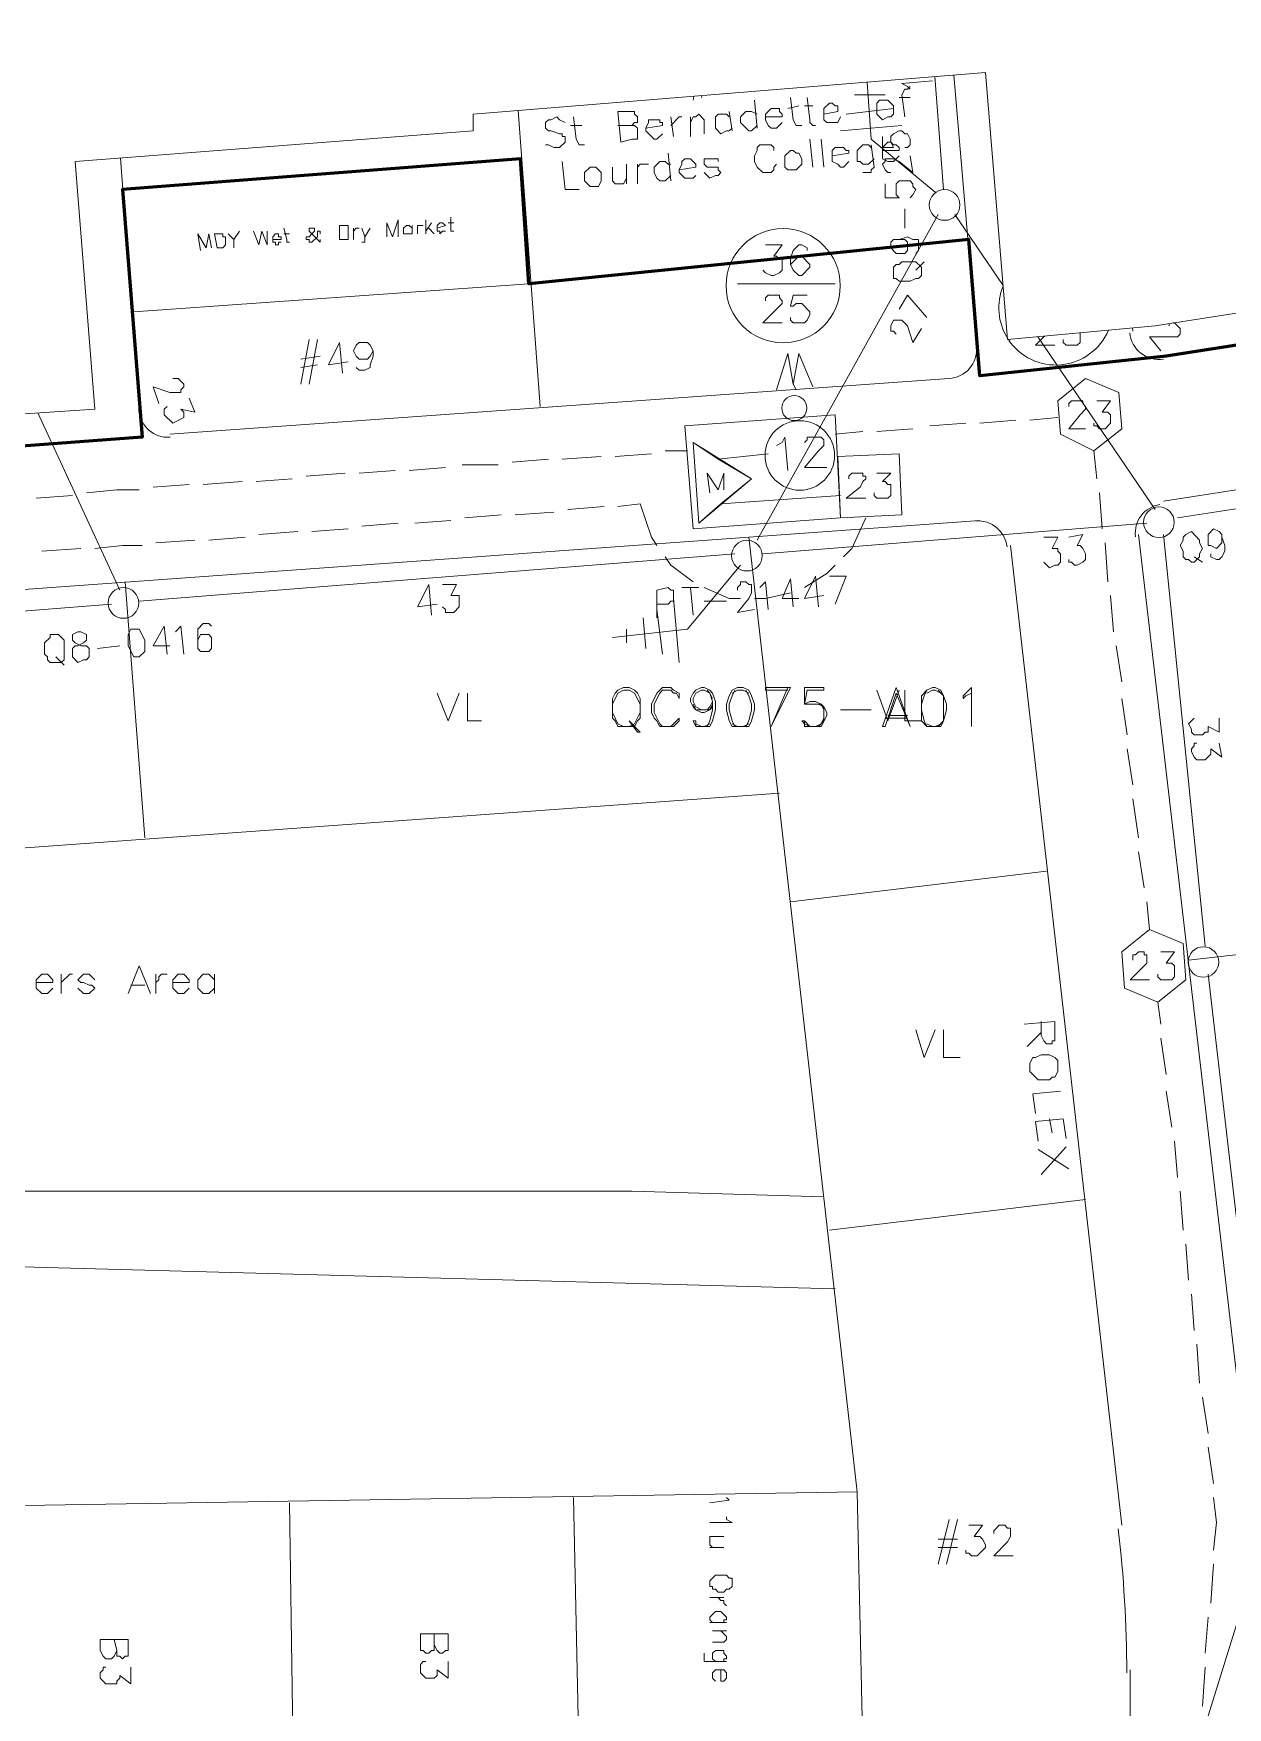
# Model space of a CAD drawing. Header units: millimetres. Extents: x 5.9 to 40.1, y 2 to 30.5.
# Drawn here: x 26.536 to 28.521, y 15.166 to 17.949 of the extents above; entities that cross this region are included whole.
import ezdxf

# ---------------------------------------------------------------- set-up
doc = ezdxf.new("R2010")
doc.units = ezdxf.units.MM
for name, color, linetype in [('PDF_0', 7, 'Continuous'), ('PDF_S31$BOUNDARY-NODE', 3, 'Continuous'), ('PDF_S31$NAME-LANDMARK', 7, 'Continuous'), ('PDF_S31$NAME-ROAD', 7, 'Continuous'), ('PDF_S31$Passives-Highleg', 7, 'Continuous'), ('PDF_S31$Passives-TapOffs', 7, 'Continuous'), ('PDF_S31$POLE', 7, 'Continuous'), ('PDF_S31$STRAND', 7, 'Continuous'), ('PDF_S31$Symbols-Terminator', 7, 'Continuous')]:
    doc.layers.add(name, color=color, linetype=linetype)
for name, color, linetype, true_color in [('PDF_S31$Actives-Amplifier', 92, 'Continuous', 0x00b800), ('PDF_S31$Cable-565', 23, 'Continuous', 0xdd8a6e), ('PDF_S31$LOTS', 254, 'Continuous', 0xdcdcdc), ('PDF_S31$ROAD', 8, 'Continuous', 0x808080), ('PDF_S31$SDU', 157, 'Continuous', 0x396472), ('PDF_S31$STREAM', 132, 'Continuous', 0x00dddd), ('PDF_S31$Symbols-EndOfLine', 15, 'Continuous', 0x954a4a), ('PDF_S31$Symbols-Ground', 12, 'Continuous', 0xb80000)]:
    doc.layers.add(name, color=color, linetype=linetype, true_color=true_color)

msp = doc.modelspace()

# ---------------------------------------------------------------- linework, layer by layer
at = {"layer": 'PDF_0', "lineweight": 9}
msp.add_lwpolyline([(30.3304, 17.7643), (28.4009, 17.4636), (28.1557, 17.4404), (28.1187, 17.8846), (27.2673, 17.8152), (27.2673, 17.7875), (26.6056, 17.7366), (26.638, 17.3248), (26.1475, 17.2924), (26.1152, 17.7181), (25.6478, 17.6857), (25.6154, 17.7088), (25.5275, 17.9078), (25.3147, 18.2594)], dxfattribs=at)
at = {"layer": 'PDF_S31$Actives-Amplifier', "lineweight": 13}
for points in [[(27.6189, 17.297), (27.8688, 17.3155), (27.878, 17.1443), (27.6328, 17.1258)], [(27.6745, 17.2415), (27.7577, 17.2507), (27.6745, 17.2415), (27.73, 17.2091), (27.6791, 17.1675), (27.6421, 17.1351), (27.6328, 17.2693)], [(27.6328, 17.2693), (27.73, 17.2091), (27.6421, 17.1351)], [(27.6791, 17.1675), (27.878, 17.1813)], [(27.5171, 16.8621), (27.5264, 16.8621), (27.5356, 16.8574), (27.5403, 16.8528), (27.5449, 16.8436), (27.5449, 16.8112), (27.5403, 16.8065), (27.5356, 16.7973), (27.5079, 16.7973), (27.5033, 16.8065), (27.4986, 16.8112), (27.4986, 16.8436), (27.5033, 16.8528), (27.5079, 16.8574)], [(27.5171, 16.8574), (27.5264, 16.8574), (27.5356, 16.8528), (27.5449, 16.8343), (27.5449, 16.8204), (27.5356, 16.8019), (27.5264, 16.7973), (27.5171, 16.7973), (27.5079, 16.8019), (27.4986, 16.8204), (27.4986, 16.8343), (27.5079, 16.8528)], [(27.6097, 16.8112), (27.6097, 16.8065), (27.6004, 16.7973), (27.5958, 16.7973), (27.5819, 16.7973), (27.5773, 16.8019), (27.568, 16.8204), (27.568, 16.8343), (27.5773, 16.8528), (27.5819, 16.8574), (27.5958, 16.8574), (27.6004, 16.8528), (27.6051, 16.8528), (27.6097, 16.8436), (27.6097, 16.8528), (27.6004, 16.8574), (27.5958, 16.8621), (27.5819, 16.8621), (27.5727, 16.8528), (27.5634, 16.8343), (27.5634, 16.8204), (27.568, 16.8112), (27.5727, 16.8065), (27.5773, 16.7973), (27.5819, 16.7973), (27.5958, 16.7973)], [(27.7068, 16.8621), (27.7161, 16.8621), (27.7254, 16.8574), (27.73, 16.8482), (27.7346, 16.8343), (27.7346, 16.8251), (27.73, 16.8065), (27.7254, 16.7973), (27.6976, 16.7973), (27.693, 16.8065), (27.6883, 16.8251), (27.6883, 16.8343), (27.693, 16.8482), (27.6976, 16.8574)], [(27.8225, 16.8574), (27.8179, 16.8343), (27.8179, 16.8621), (27.8503, 16.8621), (27.8503, 16.8574)], [(27.9706, 16.8621), (27.9937, 16.7973), (27.9706, 16.8528), (27.9521, 16.7973), (27.9475, 16.7973)], [(28.0307, 16.8621), (28.0354, 16.8621), (28.0446, 16.8574), (28.0492, 16.8482), (28.0539, 16.8343), (28.0539, 16.8251), (28.0492, 16.8065), (28.0446, 16.7973), (28.0215, 16.7973), (28.0122, 16.8065), (28.0122, 16.8482), (28.0215, 16.8574)], [(28.0955, 16.7973), (28.0955, 16.8621), (28.0816, 16.8482), (28.0816, 16.8436), (28.0863, 16.8482), (28.0955, 16.8528)], [(27.9289, 16.8251), (27.878, 16.8251)], [(27.5449, 16.788), (27.5403, 16.788), (27.5264, 16.8065)]]:
    msp.add_lwpolyline(points, close=True, dxfattribs=at)
for points in [[(27.7716, 17.2646), (27.7809, 17.2693), (27.7855, 17.2785), (27.7901, 17.223)], [(27.8549, 17.2276), (27.8179, 17.2276), (27.841, 17.2554), (27.8503, 17.2646), (27.8503, 17.2739), (27.8457, 17.2785), (27.8225, 17.2785), (27.8225, 17.2739), (27.8179, 17.2693)], [(27.6606, 17.186), (27.656, 17.2184), (27.6745, 17.1906), (27.6837, 17.2184), (27.6837, 17.1906)], [(27.6652, 16.8297), (27.6606, 16.8251), (27.6513, 16.8204), (27.6467, 16.8204), (27.6374, 16.8251), (27.6328, 16.8297), (27.6282, 16.8389), (27.6282, 16.8436), (27.6328, 16.8528), (27.6374, 16.8574), (27.6467, 16.8621), (27.6513, 16.8621), (27.6606, 16.8574), (27.6652, 16.8528), (27.6698, 16.8389), (27.6698, 16.8251), (27.6652, 16.8065), (27.6606, 16.7973), (27.6374, 16.7973), (27.6328, 16.8065), (27.6374, 16.8065), (27.6374, 16.7973)], [(27.6467, 16.8251), (27.6374, 16.8297), (27.6328, 16.8389), (27.6328, 16.8436), (27.6374, 16.8528), (27.6467, 16.8574), (27.6513, 16.8574), (27.6606, 16.8528), (27.6652, 16.8436)], [(27.6328, 16.8436), (27.6374, 16.8528), (27.6467, 16.8574)], [(27.656, 16.8574), (27.6606, 16.8528), (27.6652, 16.8389)], [(27.656, 16.7973), (27.6606, 16.8065), (27.6652, 16.8251), (27.6652, 16.8389), (27.6606, 16.8297), (27.656, 16.8251)], [(27.7022, 16.7973), (27.6976, 16.8065), (27.693, 16.8251), (27.693, 16.8343), (27.6976, 16.8482), (27.7022, 16.8574)], [(27.6976, 16.8528), (27.7068, 16.8574), (27.7161, 16.8574), (27.7254, 16.8528)], [(27.7207, 16.8574), (27.7254, 16.8482), (27.73, 16.8343), (27.73, 16.8251), (27.7254, 16.8065), (27.7207, 16.7973)], [(27.7901, 16.8574), (27.7531, 16.8574), (27.7531, 16.8621), (27.7948, 16.8621), (27.7624, 16.7973), (27.7901, 16.8621)], [(27.8503, 16.8251), (27.8457, 16.8343), (27.8179, 16.8343), (27.8271, 16.8389), (27.8364, 16.8389), (27.8457, 16.8343), (27.8503, 16.8297), (27.8549, 16.8204), (27.8549, 16.8158), (27.8457, 16.7973), (27.8179, 16.7973), (27.8179, 16.8019), (27.8133, 16.8065), (27.8179, 16.8065), (27.8179, 16.8019), (27.8271, 16.7973), (27.8364, 16.7973), (27.8457, 16.8019), (27.8503, 16.8112)], [(28.0215, 16.7973), (28.0169, 16.8065), (28.0122, 16.8251), (28.0122, 16.8343), (28.0169, 16.8482), (28.0215, 16.8574)], [(28.0215, 16.8528), (28.0307, 16.8574), (28.0354, 16.8574), (28.0446, 16.8528)], [(28.04, 16.8574), (28.0492, 16.8482), (28.0492, 16.8065), (28.04, 16.7973)], [(27.6652, 16.8343), (27.6606, 16.8251), (27.6374, 16.8251), (27.6328, 16.8343)], [(27.841, 16.8343), (27.8503, 16.8297), (27.8503, 16.8065), (27.841, 16.7973)], [(27.9891, 16.8112), (27.9521, 16.8112)], [(27.9891, 16.8158), (27.9567, 16.8158)], [(27.6606, 16.8019), (27.6513, 16.7973), (27.6467, 16.7973), (27.6374, 16.8019)], [(27.7254, 16.8019), (27.7161, 16.7973), (27.7068, 16.7973), (27.6976, 16.8019)], [(27.8179, 16.8065), (27.8271, 16.7973)], [(28.0446, 16.8019), (28.0354, 16.7973), (28.0307, 16.7973), (28.0215, 16.8019)]]:
    msp.add_lwpolyline(points, dxfattribs=at)
msp.add_circle((27.8102, 17.2479), 0.0578, dxfattribs=at)
at = {"layer": 'PDF_S31$BOUNDARY-NODE', "lineweight": 60}
msp.add_lwpolyline([(28.8636, 17.4821), (28.4194, 17.4127), (28.1094, 17.3803), (28.0909, 17.607), (27.3598, 17.533), (27.3459, 17.7412), (26.6843, 17.6903), (26.7167, 17.2785), (26.1013, 17.2322), (26.0689, 17.6625), (25.6386, 17.6302), (25.5738, 17.6764), (25.4813, 17.8893), (25.273, 18.2317), (24.9214, 18.625), (24.5651, 19.0414)], dxfattribs=at)
at = {"layer": 'PDF_S31$Cable-565', "lineweight": 13}
for points in [[(27.9151, 17.2878), (27.8688, 17.2831)], [(27.9983, 17.2924), (27.9382, 17.2878)], [(28.0863, 17.3016), (28.0261, 17.297)], [(28.1695, 17.3063), (28.1094, 17.3016)], [(28.239, 17.3109), (28.1927, 17.3063)], [(27.3089, 17.2322), (27.2488, 17.2322)], [(27.3922, 17.2415), (27.3321, 17.2369)], [(27.4801, 17.2461), (27.4153, 17.2415)], [(27.5634, 17.2507), (27.5033, 17.2461)], [(27.6236, 17.2554), (27.5865, 17.2554)], [(28.2991, 17.2554), (28.3037, 17.2091)], [(26.8832, 17.2045), (26.8185, 17.1998)], [(26.9665, 17.2091), (26.9064, 17.2045)], [(27.0544, 17.2184), (26.9897, 17.2137)], [(27.1377, 17.223), (27.0776, 17.2184)], [(27.221, 17.2276), (27.1609, 17.223)], [(26.601, 17.1813), (26.5408, 17.1767)], [(26.6241, 17.186), (26.675, 17.1906), (26.712, 17.1906)], [(26.7953, 17.1998), (26.7352, 17.1952)], [(28.3084, 17.186), (28.313, 17.1258)], [(27.3136, 17.1489), (27.2534, 17.1443)], [(27.4015, 17.1536), (27.3367, 17.1489)], [(27.4848, 17.1628), (27.4246, 17.1582)], [(27.5727, 17.0981), (27.5634, 17.1119), (27.5449, 17.1675), (27.5079, 17.1628)], [(27.9197, 17.1443), (27.8966, 17.0934), (27.8827, 17.0795)], [(26.9758, 17.1212), (26.911, 17.1166)], [(27.0591, 17.1258), (26.9989, 17.1212)], [(27.1424, 17.1351), (27.0822, 17.1304)], [(27.2303, 17.1397), (27.1701, 17.1351)], [(26.6149, 17.0934), (26.5501, 17.0888)], [(26.7167, 17.0981), (26.6843, 17.0981), (26.638, 17.0934)], [(26.8046, 17.1073), (26.7398, 17.1027)], [(26.8879, 17.1119), (26.8277, 17.1073)], [(28.3176, 17.1027), (28.3222, 17.0379)], [(27.6328, 17.0379), (27.5958, 17.0657), (27.5865, 17.0795)], [(27.8688, 17.0657), (27.8549, 17.0518), (27.8179, 17.0286)], [(27.7115, 17.0101), (27.693, 17.0101), (27.6513, 17.0286)], [(27.7948, 17.0194), (27.7531, 17.0101), (27.7346, 17.0101)], [(28.3269, 17.0148), (28.3315, 16.9546)], [(28.3361, 16.9315), (28.3454, 16.8713)], [(28.3454, 16.8436), (28.3546, 16.7834)], [(28.3546, 16.7603), (28.3639, 16.7001)], [(28.3639, 16.677), (28.3731, 16.6122)], [(28.3731, 16.5891), (28.3824, 16.5289)], [(28.387, 16.5058), (28.3916, 16.4595)], [(28.4055, 16.3392), (28.4102, 16.3022)], [(28.4102, 16.2791), (28.4194, 16.2189)], [(28.4194, 16.1912), (28.4287, 16.131)], [(28.4333, 16.1079), (28.4379, 16.0477)], [(28.4425, 16.0246), (28.4472, 15.9598)], [(28.4518, 15.9367), (28.4564, 15.8765)], [(28.4611, 15.8534), (28.4657, 15.7932)], [(28.4703, 15.7701), (28.4749, 15.7053)], [(28.4796, 15.6822), (28.4888, 15.622)], [(28.4888, 15.5989), (28.4981, 15.5387)], [(28.4981, 15.5156), (28.5027, 15.474), (28.4981, 15.4277)], [(28.4981, 15.4046), (28.4934, 15.3398)], [(28.4888, 15.3167), (28.4842, 15.2565)], [(28.4842, 15.2334), (28.4796, 15.1686)]]:
    msp.add_lwpolyline(points, dxfattribs=at)
at = {"layer": 'PDF_S31$LOTS', "lineweight": 0}
for points in [[(27.3783, 17.3294), (27.3417, 17.8213)], [(26.6843, 17.6903), (27.3459, 17.7412)], [(26.7028, 17.4867), (27.3598, 17.533)], [(29.6687, 17.3664), (29.7983, 16.5613), (28.4564, 16.4086)], [(25.6756, 16.9639), (25.6432, 15.4879), (27.9058, 15.5249), (27.7254, 17.1119)], [(26.6889, 17.0379), (26.7213, 16.6122)], [(27.7763, 16.6862), (25.6663, 16.5336)], [(28.2204, 16.5567), (27.7948, 16.5058)], [(28.2852, 16.0107), (27.8595, 15.9598)], [(26.9712, 14.854), (26.9619, 15.5064)], [(27.4477, 14.8632), (27.4339, 15.5156)], [(27.9197, 14.8725), (27.9058, 15.5249)]]:
    msp.add_lwpolyline(points, dxfattribs=at)
at = {"layer": 'PDF_S31$NAME-LANDMARK', "lineweight": 0}
for points in [[(27.8133, 17.7967), (27.804, 17.7967), (27.7994, 17.806), (27.7948, 17.843)], [(27.8364, 17.7967), (27.8318, 17.7967), (27.8271, 17.8014), (27.8271, 17.806), (27.8225, 17.843)], [(27.9937, 17.843), (27.9752, 17.843)], [(27.9845, 17.8106), (27.9798, 17.8476), (27.9845, 17.8569), (27.9891, 17.8569), (27.9937, 17.8615)], [(27.531, 17.7967), (27.5356, 17.7967), (27.5403, 17.7921), (27.5403, 17.7736), (27.531, 17.7736), (27.5125, 17.769), (27.5079, 17.8199), (27.5356, 17.8199), (27.5356, 17.8152), (27.5403, 17.8106), (27.5403, 17.8014), (27.5356, 17.8014), (27.531, 17.7967), (27.5079, 17.7967)], [(27.6282, 17.8014), (27.6328, 17.8106), (27.6374, 17.8106), (27.6421, 17.8152), (27.6513, 17.806), (27.6513, 17.7828)], [(27.6976, 17.7921), (27.693, 17.7875), (27.6883, 17.7875), (27.6791, 17.7828), (27.6698, 17.7921), (27.6698, 17.8106), (27.6745, 17.8152), (27.6883, 17.8152), (27.693, 17.8106)], [(27.6976, 17.7875), (27.693, 17.8199)], [(27.7392, 17.7967), (27.73, 17.7875), (27.7254, 17.7875), (27.7115, 17.8014), (27.7115, 17.8106), (27.7207, 17.8199), (27.73, 17.8199), (27.7392, 17.8152)], [(27.7392, 17.7921), (27.7346, 17.8384)], [(27.7809, 17.8014), (27.7716, 17.7921), (27.7624, 17.7921), (27.7577, 17.7967), (27.7531, 17.806), (27.7531, 17.8106), (27.7531, 17.8152), (27.7624, 17.8245), (27.7763, 17.8245), (27.7763, 17.8199), (27.7809, 17.8152), (27.7809, 17.8106), (27.7531, 17.8106)], [(27.8086, 17.8291), (27.7901, 17.8245)], [(27.8318, 17.8291), (27.8179, 17.8291)], [(27.878, 17.8106), (27.8734, 17.8014), (27.8549, 17.8014), (27.8503, 17.806), (27.8503, 17.8152), (27.8503, 17.8245), (27.8595, 17.8337), (27.8642, 17.8337), (27.8688, 17.8291), (27.8734, 17.8291), (27.8734, 17.8199), (27.8503, 17.8152)], [(27.42, 17.8014), (27.4107, 17.806), (27.4061, 17.8106), (27.3968, 17.806), (27.3922, 17.806), (27.3876, 17.8014), (27.3876, 17.7921), (27.3922, 17.7875), (27.3968, 17.7875), (27.4107, 17.7828), (27.4153, 17.7828), (27.4153, 17.7782), (27.42, 17.7782), (27.42, 17.769), (27.4107, 17.7597), (27.4015, 17.7597), (27.3922, 17.7643), (27.3876, 17.7643)], [(27.4477, 17.7967), (27.4292, 17.7967)], [(27.4524, 17.7643), (27.4431, 17.7643), (27.4385, 17.7736), (27.4339, 17.8106)], [(27.5819, 17.7828), (27.5727, 17.7736), (27.568, 17.7736), (27.5542, 17.7875), (27.5542, 17.7921), (27.5588, 17.8014), (27.5588, 17.806), (27.5773, 17.806), (27.5773, 17.8014), (27.5819, 17.8014), (27.5819, 17.7967), (27.5542, 17.7921)], [(27.6004, 17.7782), (27.5958, 17.8106)], [(27.5958, 17.7967), (27.6097, 17.8106), (27.6143, 17.8106)], [(27.6282, 17.7782), (27.6282, 17.8106)], [(27.7716, 17.732), (27.767, 17.7273), (27.767, 17.7227), (27.7624, 17.7181), (27.7485, 17.7181), (27.7392, 17.7273), (27.7346, 17.7366), (27.7346, 17.7458), (27.7392, 17.7551), (27.7392, 17.7597), (27.7439, 17.7643), (27.7624, 17.7643), (27.767, 17.7597), (27.767, 17.7551)], [(27.8318, 17.7273), (27.8271, 17.7736)], [(27.8503, 17.7273), (27.8457, 17.7736)], [(27.8919, 17.7366), (27.8827, 17.7273), (27.878, 17.7273), (27.8734, 17.732), (27.8642, 17.7366), (27.8642, 17.7458), (27.8642, 17.7551), (27.8688, 17.7597), (27.8827, 17.7597), (27.8873, 17.7551), (27.8919, 17.7551), (27.8919, 17.7505), (27.8642, 17.7458)], [(27.9336, 17.7412), (27.9243, 17.732), (27.9151, 17.732), (27.9104, 17.7366), (27.9058, 17.7366), (27.9058, 17.7551), (27.9151, 17.7643), (27.9243, 17.7643), (27.9289, 17.7597)], [(27.9289, 17.7643), (27.9336, 17.7273), (27.9289, 17.7227), (27.9289, 17.7181), (27.9151, 17.7181)], [(27.9752, 17.7458), (27.966, 17.7366), (27.9567, 17.7366), (27.9475, 17.7412), (27.9475, 17.7551), (27.9475, 17.7597), (27.9567, 17.769), (27.9613, 17.769), (27.966, 17.7643), (27.9706, 17.7643), (27.9752, 17.7597), (27.9752, 17.7551), (27.9475, 17.7551)], [(27.4431, 17.6903), (27.42, 17.6903), (27.4153, 17.7366)], [(27.5218, 17.6996), (27.5218, 17.732)], [(27.5403, 17.6996), (27.5403, 17.732)], [(27.5403, 17.7181), (27.5403, 17.7273), (27.5449, 17.732), (27.5588, 17.732)], [(27.5958, 17.7134), (27.5865, 17.7042), (27.5773, 17.7042), (27.5727, 17.7088), (27.568, 17.7181), (27.568, 17.7273), (27.5773, 17.7366), (27.5865, 17.7366), (27.5912, 17.732), (27.5958, 17.732)], [(27.5958, 17.7042), (27.5912, 17.7505)], [(27.6374, 17.7134), (27.6328, 17.7088), (27.6189, 17.7088), (27.6097, 17.7181), (27.6097, 17.7227), (27.6143, 17.732), (27.6143, 17.7366), (27.6189, 17.7412), (27.6282, 17.7412), (27.6374, 17.732), (27.6374, 17.7273), (27.6097, 17.7227)], [(27.6513, 17.7181), (27.6606, 17.7088), (27.6698, 17.7134), (27.6745, 17.7134), (27.6791, 17.7181), (27.6745, 17.7227), (27.6745, 17.7273), (27.656, 17.7273), (27.6513, 17.732), (27.6513, 17.7412), (27.6745, 17.7412), (27.6745, 17.7366)], [(27.5218, 17.7088), (27.5171, 17.6996), (27.5033, 17.6996), (27.4986, 17.7042), (27.4986, 17.7273)], [(26.6935, 16.3531), (26.712, 16.3994), (26.7305, 16.3531)], [(26.5686, 16.3624), (26.5593, 16.3531), (26.5501, 16.3531), (26.5408, 16.3624), (26.5408, 16.3716), (26.5408, 16.3762), (26.5501, 16.3855), (26.5593, 16.3855), (26.5686, 16.3762), (26.5686, 16.3716), (26.5408, 16.3716)], [(26.5825, 16.3531), (26.5825, 16.3855)], [(26.5825, 16.3716), (26.5964, 16.3855), (26.601, 16.3855)], [(26.6102, 16.3624), (26.6195, 16.3531), (26.6288, 16.3531), (26.638, 16.3624), (26.6334, 16.367), (26.6288, 16.367), (26.6195, 16.3716), (26.6149, 16.3716), (26.6102, 16.3762), (26.6195, 16.3855), (26.6288, 16.3855), (26.638, 16.3762)], [(26.7213, 16.367), (26.6982, 16.367)], [(26.7398, 16.3531), (26.7398, 16.3855)], [(26.7398, 16.3716), (26.7444, 16.3762), (26.7444, 16.3809), (26.7491, 16.3855), (26.7583, 16.3855)], [(26.7953, 16.3624), (26.7861, 16.3531), (26.7768, 16.3531), (26.7676, 16.3624), (26.7676, 16.3716), (26.7676, 16.3762), (26.7768, 16.3855), (26.7861, 16.3855), (26.7953, 16.3762), (26.7953, 16.3716), (26.7676, 16.3716)], [(26.837, 16.3624), (26.8277, 16.3531), (26.8185, 16.3531), (26.8092, 16.3624), (26.8092, 16.3762), (26.8185, 16.3855), (26.8277, 16.3855), (26.837, 16.3762)], [(26.837, 16.3531), (26.837, 16.3855)]]:
    msp.add_lwpolyline(points, dxfattribs=at)
for points in [[(27.9428, 17.8384), (27.9567, 17.8384), (27.966, 17.8291), (27.966, 17.8152), (27.9613, 17.8106), (27.9567, 17.8106), (27.9475, 17.806), (27.9382, 17.8152), (27.9382, 17.8337)], [(27.7948, 17.7551), (27.7994, 17.7551), (27.804, 17.7505), (27.8086, 17.7505), (27.8133, 17.7412), (27.8133, 17.732), (27.804, 17.7227), (27.7901, 17.7227), (27.7855, 17.7273), (27.7855, 17.7458)], [(27.4616, 17.7273), (27.4709, 17.7273), (27.4801, 17.7181), (27.4801, 17.7042), (27.4755, 17.6949), (27.4616, 17.6949), (27.4524, 17.7042), (27.4524, 17.7181)]]:
    msp.add_lwpolyline(points, close=True, dxfattribs=at)
at = {"layer": 'PDF_S31$NAME-ROAD', "lineweight": 9}
for points in [[(28.1834, 16.3022), (28.2343, 16.3068), (28.2343, 16.2744), (28.2297, 16.2744), (28.2297, 16.2698), (28.2204, 16.2698), (28.2158, 16.2744), (28.2112, 16.2837), (28.2112, 16.3068)], [(28.1881, 16.2652), (28.2112, 16.2883)], [(28.2019, 16.1541), (28.1973, 16.1865), (28.2436, 16.1912)], [(28.2066, 16.1079), (28.2019, 16.1403), (28.2482, 16.1449), (28.2528, 16.1125)], [(28.2297, 16.1218), (28.2251, 16.1449)], [(28.2066, 16.094), (28.2575, 16.0616)], [(28.2112, 16.0523), (28.2528, 16.0986)]]:
    msp.add_lwpolyline(points, dxfattribs=at)
msp.add_lwpolyline([(28.239, 16.2421), (28.239, 16.2235), (28.2343, 16.2143), (28.2297, 16.2143), (28.2251, 16.2097), (28.2066, 16.2097), (28.1927, 16.2235), (28.1927, 16.2374), (28.1973, 16.2467), (28.2019, 16.2467), (28.2112, 16.2513), (28.2251, 16.2513), (28.2343, 16.2467)], close=True, dxfattribs=at)
at = {"layer": 'PDF_S31$Passives-Highleg', "lineweight": 9}
msp.add_circle((27.801, 17.3266), 0.0208, dxfattribs=at)
at = {"layer": 'PDF_S31$Passives-TapOffs', "lineweight": 9}
for points in [[(28.239, 17.3387), (28.2852, 17.3757), (28.3407, 17.3525), (28.3454, 17.2924), (28.2991, 17.2554), (28.2436, 17.2831)], [(27.8734, 17.2461), (27.9752, 17.2507), (27.9798, 17.1489), (27.878, 17.1443)], [(28.3454, 16.4225), (28.3916, 16.4595), (28.4472, 16.4364), (28.4518, 16.3762), (28.4055, 16.3392), (28.35, 16.3624)]]:
    msp.add_lwpolyline(points, close=True, dxfattribs=at)
for points in [[(28.2575, 17.3294), (28.2575, 17.334), (28.2621, 17.3387), (28.2806, 17.3387), (28.2806, 17.334), (28.2852, 17.3294), (28.2852, 17.3248), (28.276, 17.3155), (28.2575, 17.2924), (28.2852, 17.2924)], [(28.3037, 17.3387), (28.3269, 17.3387), (28.313, 17.3201), (28.3222, 17.3201), (28.3269, 17.3155), (28.3269, 17.3016), (28.3176, 17.2924), (28.3084, 17.2924), (28.3037, 17.297), (28.2991, 17.297), (28.2991, 17.3016)], [(27.8919, 17.2091), (27.8919, 17.2137), (27.8966, 17.2184), (27.9151, 17.2184), (27.9151, 17.2137), (27.9197, 17.2137), (27.9197, 17.2091), (27.9151, 17.2045), (27.9104, 17.1952), (27.8873, 17.1767), (27.9197, 17.1767)], [(27.9382, 17.2184), (27.9613, 17.2184), (27.9475, 17.2045), (27.9521, 17.2045), (27.9567, 17.1998), (27.9613, 17.1998), (27.9613, 17.1813), (27.9567, 17.1767), (27.9382, 17.1767), (27.9336, 17.1813), (27.9336, 17.186)], [(28.3639, 16.4086), (28.3639, 16.4179), (28.3685, 16.4179), (28.3731, 16.4225), (28.3824, 16.4225), (28.3824, 16.4179), (28.387, 16.4179), (28.387, 16.404), (28.3593, 16.3762), (28.3916, 16.3762)], [(28.4102, 16.4225), (28.4333, 16.4225), (28.4194, 16.404), (28.4287, 16.404), (28.4333, 16.3994), (28.4333, 16.3809), (28.4287, 16.3762), (28.4102, 16.3762), (28.4055, 16.3809), (28.4055, 16.3855)]]:
    msp.add_lwpolyline(points, dxfattribs=at)
at = {"layer": 'PDF_S31$POLE', "lineweight": 0}
for points in [[(27.9845, 17.7597), (27.9891, 17.7597), (27.9937, 17.7643), (27.9937, 17.7736), (27.9891, 17.7828), (27.9845, 17.7828), (27.9798, 17.7875), (27.9752, 17.7875), (27.966, 17.7828), (27.9613, 17.7782), (27.9613, 17.769), (27.966, 17.7597), (27.9475, 17.7597), (27.9475, 17.7782)], [(27.9613, 17.7181), (27.9567, 17.7181), (27.9521, 17.7227), (27.9475, 17.732), (27.9521, 17.7366), (27.9521, 17.7412), (27.966, 17.7412), (27.9752, 17.7366), (27.9983, 17.7181), (27.9937, 17.7458)], [(27.9937, 17.6764), (27.9983, 17.6811), (28.003, 17.6903), (27.9983, 17.6949), (27.9983, 17.6996), (27.9937, 17.7042), (27.9752, 17.7042), (27.9706, 17.6996), (27.9706, 17.6811), (27.9752, 17.6764), (27.9521, 17.6764), (27.9521, 17.6996)], [(27.9845, 17.6579), (27.9845, 17.6255)], [(27.9752, 17.607), (27.9845, 17.607), (27.9891, 17.6024), (27.9891, 17.5885), (27.9845, 17.5839), (27.9706, 17.5839), (27.9613, 17.5931), (27.9613, 17.6024), (27.966, 17.607), (27.9752, 17.607), (27.9891, 17.6116), (27.9983, 17.607), (28.0076, 17.607), (28.0076, 17.5885), (28.003, 17.5839)], [(28.0169, 17.57), (28.003, 17.5561)], [(27.7068, 17.024), (27.7068, 17.0286), (27.7115, 17.0333), (27.7115, 17.0379), (27.7207, 17.0379), (27.7254, 17.0333), (27.73, 17.0333), (27.73, 17.0194), (27.7254, 17.0101), (27.7068, 16.987), (27.7346, 16.9916)], [(27.7439, 17.0286), (27.7531, 17.0379), (27.7577, 16.9916)], [(27.8086, 17.0101), (27.7809, 17.0101), (27.7948, 17.0425), (27.7994, 16.9963)], [(27.8503, 17.0148), (27.8179, 17.0101), (27.8364, 17.0472), (27.841, 16.9963)], [(27.8595, 17.0472), (27.8873, 17.0472), (27.8688, 17.0009)], [(27.5727, 16.9777), (27.5727, 17.024), (27.5912, 17.0286), (27.5958, 17.024), (27.6004, 17.024), (27.6004, 17.0055), (27.5958, 17.0055), (27.5912, 17.0009), (27.5727, 17.0009)], [(27.6421, 17.0286), (27.6143, 17.0286)], [(27.6328, 16.9824), (27.6282, 17.0286)], [(27.6883, 17.0055), (27.6513, 17.0055)], [(26.7629, 16.9315), (26.7352, 16.9315), (26.7537, 16.9639), (26.7583, 16.9176)], [(26.7722, 16.9546), (26.7814, 16.9639), (26.7861, 16.9176)], [(26.8092, 16.9407), (26.8092, 16.9269), (26.8138, 16.9222), (26.8277, 16.9222), (26.8323, 16.9269), (26.8323, 16.9454), (26.8277, 16.95), (26.8138, 16.95), (26.8092, 16.9407), (26.8092, 16.9592), (26.8185, 16.9685), (26.8277, 16.9685), (26.8323, 16.9639)], [(26.6797, 16.9315), (26.6426, 16.9269)], [(26.5871, 16.8991), (26.5732, 16.913)]]:
    msp.add_lwpolyline(points, dxfattribs=at)
for points in [[(27.966, 17.5422), (27.966, 17.5608), (27.9706, 17.5654), (27.9752, 17.5654), (27.9798, 17.57), (28.003, 17.57), (28.0122, 17.5608), (28.0122, 17.5469), (28.0076, 17.5422), (28.003, 17.5422), (27.9937, 17.5376), (27.9752, 17.5376), (27.9706, 17.5422)], [(26.564, 16.95), (26.5779, 16.95), (26.5871, 16.9407), (26.5871, 16.9083), (26.5825, 16.9037), (26.564, 16.9037), (26.5593, 16.9083), (26.5593, 16.913), (26.5547, 16.9176), (26.5547, 16.9361), (26.564, 16.9454)], [(26.6102, 16.9546), (26.6149, 16.9546), (26.6241, 16.95), (26.6241, 16.9407), (26.6195, 16.9361), (26.6102, 16.9315), (26.6056, 16.9315), (26.601, 16.9269), (26.601, 16.913), (26.6102, 16.9037), (26.6195, 16.9083), (26.6241, 16.9083), (26.6288, 16.913), (26.6288, 16.9269), (26.6241, 16.9315), (26.6149, 16.9315), (26.6056, 16.9361), (26.601, 16.9407), (26.601, 16.95)], [(26.6982, 16.9592), (26.712, 16.9592), (26.7213, 16.9407), (26.7213, 16.9222), (26.712, 16.913), (26.7028, 16.913), (26.6935, 16.9315), (26.6935, 16.95)]]:
    msp.add_lwpolyline(points, close=True, dxfattribs=at)
for centre, radius in [((28.0509, 17.6643), 0.0255), ((27.7223, 17.0813), 0.0255), ((26.6858, 17.0026), 0.0255), ((28.4812, 16.4057), 0.0254)]:
    msp.add_circle(centre, radius, dxfattribs=at)
at = {"layer": 'PDF_S31$ROAD', "lineweight": 0}
for points in [[(28.066, 17.8803), (28.1048, 17.4266)], [(26.712, 17.3248), (26.6807, 17.7424)], [(29.8121, 17.6302), (28.4194, 17.4127)], [(30.7931, 17.5422), (28.4148, 17.1721)], [(28.3634, 17.46), (28.3639, 17.4543)], [(28.1094, 17.1397), (25.2915, 16.9361)], [(28.3731, 17.1166), (28.5628, 15.4925)], [(28.1603, 17.0981), (28.3454, 15.4693)], [(28.3593, 14.9234), (28.3593, 15.2287)]]:
    msp.add_lwpolyline(points, dxfattribs=at)
msp.add_lwpolyline([(28.1039, 17.4279, -0.417953), (28.0585, 17.3757), (26.7629, 17.2831)], format="xyb", dxfattribs=at)
for centre, radius, start, end in [((28.4072, 17.4561), 0.0486, 184.8944, 278.8604), ((26.7599, 17.3266), 0.0486, 184.2956, 274.1638), ((28.4164, 17.1183), 0.0486, 98.8605, 186.5698), ((28.1064, 17.0906), 0.0486, 6.5699, 94.1638), ((26.1953, 15.2165), 2.1585, 0.2033, 6.5698)]:
    msp.add_arc(centre, radius, start, end, dxfattribs=at)
at = {"layer": 'PDF_S31$SDU', "lineweight": 0}
for points in [[(27.6328, 17.8384), (27.6341, 17.8451)], [(27.6467, 17.843), (27.6473, 17.8462)], [(26.8694, 17.607), (26.8786, 17.6209)], [(26.9249, 17.6209), (26.9249, 17.5978), (26.9156, 17.6209), (26.911, 17.5978), (26.9017, 17.6209)], [(26.9619, 17.6024), (26.9573, 17.6024), (26.9573, 17.607), (26.9526, 17.6255)], [(27.0128, 17.607), (27.0128, 17.6024), (26.9989, 17.6163), (26.9943, 17.6209), (26.9943, 17.6255), (27.0035, 17.6255), (27.0035, 17.6209), (26.9989, 17.6163), (26.9943, 17.6116), (26.9897, 17.6116), (26.9897, 17.607), (26.9943, 17.607), (26.9943, 17.6024), (26.9989, 17.6024), (27.0082, 17.6116), (27.0082, 17.6209), (27.0128, 17.6209), (27.0128, 17.6163)], [(27.0683, 17.607), (27.0683, 17.6255)], [(27.0683, 17.6163), (27.0683, 17.6209), (27.0729, 17.6255), (27.0776, 17.6255)], [(27.0961, 17.6255), (27.0868, 17.6116), (27.0822, 17.6255)], [(27.1238, 17.6116), (27.1238, 17.6348), (27.1331, 17.6116), (27.1424, 17.6394), (27.1424, 17.6116)], [(27.1655, 17.6255), (27.1609, 17.6302), (27.1562, 17.6302), (27.1516, 17.6255), (27.1516, 17.6163), (27.1655, 17.6163), (27.1655, 17.6302)], [(27.1747, 17.6255), (27.1747, 17.6302), (27.1747, 17.6163)], [(27.184, 17.6302), (27.1747, 17.6302)], [(27.1886, 17.6163), (27.1886, 17.6394)], [(27.1886, 17.6209), (27.1979, 17.6348)], [(27.2025, 17.6163), (27.1932, 17.6255)], [(27.221, 17.6209), (27.2164, 17.6209), (27.2118, 17.6163), (27.2118, 17.6209), (27.2071, 17.6209), (27.2071, 17.6255), (27.2071, 17.6302), (27.2118, 17.6348), (27.2164, 17.6348), (27.221, 17.6302), (27.2071, 17.6255)], [(27.2349, 17.6348), (27.2256, 17.6348)], [(27.2349, 17.6209), (27.2303, 17.6209), (27.2303, 17.644)], [(26.8138, 17.5885), (26.8092, 17.6163), (26.8231, 17.5931), (26.8277, 17.6163), (26.8323, 17.5931)], [(26.8601, 17.6163), (26.8694, 17.607), (26.8694, 17.5931)], [(26.948, 17.6024), (26.9434, 17.6024), (26.9434, 17.5978), (26.9388, 17.5978), (26.9388, 17.6024), (26.9341, 17.6024), (26.9341, 17.607), (26.9341, 17.6116), (26.9388, 17.6163), (26.9434, 17.6163), (26.9434, 17.6116), (26.948, 17.6116), (26.948, 17.607), (26.9341, 17.607)], [(26.9619, 17.6163), (26.9526, 17.6163)], [(27.0868, 17.6116), (27.0868, 17.6024), (27.0822, 17.6024)], [(26.9804, 17.3664), (26.9943, 17.4404)], [(26.9943, 17.3664), (27.0082, 17.4404)], [(27.0591, 17.4034), (27.0267, 17.3988), (27.0452, 17.4358), (27.0498, 17.3849)], [(27.0128, 17.4127), (26.9804, 17.4081)], [(27.0082, 17.3988), (26.9804, 17.3942)], [(27.1007, 17.4219), (27.1007, 17.4127), (27.0961, 17.3988), (27.0961, 17.3942), (27.0868, 17.3896), (27.0776, 17.3896), (27.0729, 17.3942)], [(27.2441, 16.8528), (27.2256, 16.8065), (27.2071, 16.8528)], [(27.2812, 16.8065), (27.258, 16.8065), (27.258, 16.8528)], [(27.9752, 16.8574), (27.9567, 16.8065), (27.9382, 16.8574)], [(28.0122, 16.8065), (27.9845, 16.8065), (27.9845, 16.8574)], [(28.0354, 16.293), (28.0169, 16.2467), (28.003, 16.293)], [(28.077, 16.2467), (28.0492, 16.2467), (28.0492, 16.293)], [(27.6883, 15.5156), (27.693, 15.511), (27.6606, 15.5064)], [(27.6883, 15.4832), (27.6883, 15.4786), (27.6976, 15.474), (27.6606, 15.474)], [(28.04, 15.4046), (28.0585, 15.4786)], [(28.0539, 15.4046), (28.0724, 15.4786)], [(27.6652, 15.4323), (27.6606, 15.437), (27.6606, 15.4508), (27.6837, 15.4508)], [(28.0909, 15.4693), (28.114, 15.4693), (28.1001, 15.4508), (28.1094, 15.4508), (28.114, 15.4462), (28.1187, 15.437), (28.1187, 15.4323), (28.1048, 15.4184), (28.0955, 15.4184), (28.0909, 15.4231), (28.0863, 15.4231), (28.0863, 15.4277)], [(28.1325, 15.4555), (28.1325, 15.4601), (28.1418, 15.4693), (28.151, 15.4693), (28.1557, 15.4647), (28.1603, 15.4647), (28.1603, 15.4508), (28.1557, 15.4416), (28.1325, 15.4184), (28.1649, 15.4184)], [(27.6606, 15.4323), (27.6837, 15.4323)], [(28.0724, 15.4462), (28.04, 15.4462)], [(28.0724, 15.4323), (28.04, 15.4323)], [(27.6606, 15.349), (27.6837, 15.349)], [(27.6883, 15.3352), (27.6837, 15.3398), (27.6837, 15.3444), (27.6791, 15.3444), (27.6745, 15.349)], [(27.6698, 15.3074), (27.6652, 15.3074), (27.6606, 15.312), (27.6606, 15.3167), (27.6698, 15.3259), (27.6791, 15.3259), (27.6883, 15.3167), (27.6883, 15.312), (27.6837, 15.312), (27.6837, 15.3074)], [(27.6606, 15.3074), (27.6883, 15.3074)], [(26.675, 15.2611), (26.6704, 15.2519), (26.6658, 15.2472), (26.6565, 15.2472), (26.6519, 15.2519), (26.6473, 15.2611), (26.6473, 15.2796), (26.6935, 15.2796), (26.6935, 15.2519), (26.6889, 15.2519), (26.6843, 15.2472), (26.6797, 15.2519), (26.675, 15.2519), (26.675, 15.2611), (26.6704, 15.2796)], [(27.2025, 15.2704), (27.2025, 15.2611), (27.1979, 15.2611), (27.1932, 15.2565), (27.1886, 15.2565), (27.184, 15.2611), (27.1794, 15.2611), (27.1794, 15.2889), (27.2256, 15.2889), (27.2256, 15.2611), (27.221, 15.2611), (27.2164, 15.2565), (27.2118, 15.2565), (27.2071, 15.2611), (27.2025, 15.2704), (27.2025, 15.2889)], [(27.6652, 15.2935), (27.6883, 15.2935)], [(27.6791, 15.2935), (27.6883, 15.2843), (27.6883, 15.2796), (27.6837, 15.275), (27.6652, 15.275)], [(27.6883, 15.2426), (27.6513, 15.2426), (27.6513, 15.2565)], [(27.6698, 15.2426), (27.6652, 15.2472), (27.6652, 15.2565), (27.6698, 15.2611), (27.6837, 15.2611), (27.6837, 15.2565), (27.6883, 15.2519), (27.6883, 15.2472), (27.6837, 15.2472), (27.6837, 15.2426)], [(26.6982, 15.2334), (26.6982, 15.2056), (26.6797, 15.2195), (26.6797, 15.2149), (26.675, 15.2102), (26.675, 15.2056), (26.6565, 15.2056), (26.6473, 15.2149), (26.6473, 15.2241), (26.6519, 15.2287), (26.6519, 15.2334), (26.6565, 15.2334)], [(27.2256, 15.2426), (27.2256, 15.2149), (27.2071, 15.2287), (27.2071, 15.2195), (27.2025, 15.2149), (27.1886, 15.2149), (27.1794, 15.2241), (27.1794, 15.238), (27.184, 15.2426), (27.1886, 15.2426)], [(27.6698, 15.2102), (27.6652, 15.2149), (27.6652, 15.2241), (27.6698, 15.2287), (27.6791, 15.2287), (27.6837, 15.2287), (27.6883, 15.2241), (27.6883, 15.2149), (27.6837, 15.2102), (27.6791, 15.2102), (27.6791, 15.2287)]]:
    msp.add_lwpolyline(points, dxfattribs=at)
for points in [[(27.0452, 17.6302), (27.0591, 17.6302), (27.0591, 17.607), (27.0452, 17.607)], [(26.837, 17.6163), (26.8509, 17.6163), (26.8509, 17.6116), (26.8555, 17.6116), (26.8555, 17.5978), (26.8509, 17.5931), (26.8416, 17.5931)], [(27.0961, 17.4127), (27.0915, 17.4081), (27.0776, 17.4081), (27.0729, 17.4127), (27.0683, 17.4219), (27.0729, 17.4312), (27.0776, 17.4358), (27.0915, 17.4358), (27.0961, 17.4312), (27.1007, 17.4219)], [(27.6976, 15.3814), (27.6976, 15.3675), (27.693, 15.3629), (27.6883, 15.3629), (27.6837, 15.3583), (27.6745, 15.3583), (27.6698, 15.3629), (27.6652, 15.3629), (27.6652, 15.3675), (27.6606, 15.3675), (27.6606, 15.3768), (27.6698, 15.3861), (27.6883, 15.3861), (27.693, 15.3814)]]:
    msp.add_lwpolyline(points, close=True, dxfattribs=at)
at = {"layer": 'PDF_S31$STRAND', "lineweight": 0}
for points in [[(27.9937, 17.8569), (27.9891, 17.8615), (27.9798, 17.8661), (28.0307, 17.8708)], [(27.9752, 17.4913), (27.9891, 17.5145), (28.0215, 17.4775)], [(28.0122, 17.459), (27.9983, 17.4358), (27.9891, 17.4636), (27.9798, 17.4728), (27.966, 17.4728), (27.9613, 17.4636), (27.9613, 17.4543), (27.966, 17.4543), (27.9706, 17.4497)], [(28.4306, 17.4682), (28.4333, 17.4682), (28.4425, 17.459), (28.4425, 17.4497), (28.4379, 17.4451), (28.3916, 17.4451), (28.4102, 17.4219)], [(28.424, 17.4636), (28.424, 17.4672)], [(26.7676, 17.3757), (26.7768, 17.3757), (26.7861, 17.3664), (26.7861, 17.3618), (26.7814, 17.3572), (26.7814, 17.3525), (26.7629, 17.3525), (26.7352, 17.3618), (26.7444, 17.334)], [(26.7953, 17.3433), (26.8046, 17.3201), (26.7814, 17.3248), (26.7861, 17.3201), (26.7861, 17.3109), (26.7676, 17.3016), (26.7537, 17.3155), (26.7537, 17.3248), (26.7583, 17.3294)], [(28.2575, 17.1119), (28.2806, 17.1166), (28.2713, 17.0981), (28.276, 17.0981), (28.2806, 17.0934), (28.2852, 17.0842), (28.2852, 17.0749), (28.2806, 17.0703), (28.2713, 17.0657), (28.2667, 17.0657), (28.2621, 17.0703), (28.2575, 17.0703), (28.2575, 17.0749)], [(28.5119, 17.1119), (28.5119, 17.1027), (28.5027, 17.0934), (28.4934, 17.0981), (28.4888, 17.0981), (28.4888, 17.1166), (28.4981, 17.1258), (28.5073, 17.1212), (28.5119, 17.1166), (28.5119, 17.1119), (28.5166, 17.0981), (28.5166, 17.0888), (28.5119, 17.0795), (28.5073, 17.0749), (28.5027, 17.0749), (28.4934, 17.0795), (28.4934, 17.0842)], [(28.2158, 17.1119), (28.239, 17.1119), (28.2297, 17.0934), (28.239, 17.0934), (28.239, 17.0888), (28.2436, 17.0842), (28.2436, 17.0703), (28.239, 17.0657), (28.2343, 17.0657), (28.2251, 17.061), (28.2158, 17.0703)], [(28.4796, 17.0703), (28.4657, 17.0795)], [(27.2071, 17.0009), (27.1747, 16.9963), (27.1932, 17.0333), (27.1979, 16.9824)], [(27.2164, 17.0333), (27.2395, 17.0333), (27.2303, 17.0148), (27.2441, 17.0148), (27.2441, 16.9963), (27.2349, 16.987), (27.221, 16.987), (27.221, 16.9916), (27.2164, 16.9963)], [(28.5073, 16.8112), (28.5073, 16.788), (28.4888, 16.7973), (28.4888, 16.788), (28.4842, 16.788), (28.4796, 16.7834), (28.4657, 16.7834), (28.4611, 16.788), (28.4611, 16.7927), (28.4564, 16.8019), (28.4657, 16.8112)], [(28.5073, 16.7695), (28.5119, 16.7464), (28.4934, 16.7603), (28.4934, 16.751), (28.4842, 16.7418), (28.4703, 16.7418), (28.4657, 16.7464), (28.4611, 16.7557), (28.4611, 16.7603), (28.4657, 16.7649), (28.4657, 16.7695), (28.4703, 16.7695)]]:
    msp.add_lwpolyline(points, dxfattribs=at)
at = {"layer": 'PDF_S31$STRAND', "color": 254, "lineweight": 0, "true_color": 0xdcdcdc}
for points in [[(28.0346, 17.8778), (28.0492, 17.6903)], [(28.04, 17.6487), (27.7392, 17.1073)], [(28.0678, 17.6487), (28.1482, 17.5303)], [(28.206, 17.4452), (28.4009, 17.1582)], [(26.5437, 17.3185), (26.6797, 17.024)], [(29.0718, 17.2415), (28.4379, 17.1443)], [(28.387, 17.1351), (27.7485, 17.0842)], [(28.4842, 16.4318), (28.4148, 17.1166)], [(27.7022, 17.0842), (26.712, 17.0055)], [(26.6658, 17.0009), (25.7866, 16.9315)], [(28.5906, 15.511), (28.4888, 16.3855)], [(28.586, 15.4647), (28.3315, 14.6457)]]:
    msp.add_lwpolyline(points, dxfattribs=at)
at = {"layer": 'PDF_S31$STRAND', "lineweight": 0}
msp.add_lwpolyline([(28.4518, 17.1166), (28.4611, 17.1212), (28.4749, 17.1073), (28.4749, 17.1027), (28.4796, 17.0934), (28.4749, 17.0842), (28.4749, 17.0795), (28.4657, 17.0703), (28.4611, 17.0703), (28.4564, 17.0749), (28.4518, 17.0749), (28.4472, 17.0795), (28.4472, 17.0888), (28.4425, 17.0981), (28.4472, 17.1073), (28.4472, 17.1119)], close=True, dxfattribs=at)
msp.add_circle((28.4072, 17.1368), 0.0254, dxfattribs=at)
at = {"layer": 'PDF_S31$STREAM', "lineweight": 0}
for points in [[(27.8503, 16.0153), (27.531, 16.0246), (26.1984, 16.0246), (26.1198, 16.1125), (26.0874, 16.5659)], [(27.8688, 15.8626), (26.1475, 15.9089), (25.9856, 16.0014), (25.8653, 16.3022), (25.8514, 16.5474)]]:
    msp.add_lwpolyline(points, dxfattribs=at)
at = {"layer": 'PDF_S31$Symbols-EndOfLine', "lineweight": 0}
for points in [[(27.7531, 17.5978), (27.7809, 17.5978), (27.767, 17.5793), (27.7716, 17.5793), (27.7763, 17.5746), (27.7809, 17.5746), (27.7809, 17.5561), (27.7763, 17.5515), (27.767, 17.5469), (27.7624, 17.5469), (27.7531, 17.5515), (27.7485, 17.5561)], [(27.7948, 17.5654), (27.8086, 17.5793), (27.8133, 17.5793), (27.8271, 17.5654), (27.8271, 17.5608), (27.8133, 17.5469), (27.8086, 17.5469), (27.7994, 17.5561), (27.7948, 17.5654), (27.7948, 17.5746), (27.7994, 17.5885), (27.8086, 17.5978), (27.8133, 17.5978), (27.8225, 17.5931), (27.8225, 17.5885)], [(27.8688, 17.533), (27.7068, 17.533)], [(27.7531, 17.5052), (27.7531, 17.5099), (27.7577, 17.5145), (27.7763, 17.5145), (27.7763, 17.5099), (27.7809, 17.5052), (27.7809, 17.5006), (27.7485, 17.4682), (27.7809, 17.4682)], [(27.7948, 17.4775), (27.7948, 17.4728), (27.7994, 17.4682), (27.8179, 17.4682), (27.8225, 17.4728), (27.8271, 17.4821), (27.8271, 17.4867), (27.8133, 17.5006), (27.804, 17.5006), (27.7994, 17.496), (27.7948, 17.496), (27.7994, 17.5145), (27.8225, 17.5145)], [(28.276, 17.4518), (28.276, 17.4358), (28.2713, 17.4312), (28.2528, 17.4312), (28.2482, 17.4358), (28.2482, 17.4404)], [(28.2343, 17.4312), (28.2019, 17.4312), (28.217, 17.4462)]]:
    msp.add_lwpolyline(points, dxfattribs=at)
msp.add_circle((27.7825, 17.5301), 0.0949, dxfattribs=at)
for start, end in [(157.5789, 211.9484), (213.6468, 337.1318)]:
    msp.add_arc((28.2359, 17.4931), 0.0949, start, end, dxfattribs=at)
at = {"layer": 'PDF_S31$Symbols-Ground', "lineweight": 0}
for points in [[(27.9219, 17.8686), (27.9289, 17.7736), (28.0354, 17.6857)], [(27.9521, 17.8476), (27.9012, 17.8476)], [(27.966, 17.8245), (27.8873, 17.8152)], [(27.9798, 17.7967), (27.878, 17.7875)], [(27.4986, 16.9454), (27.6236, 16.9592), (27.7115, 17.0657)], [(27.6004, 17.0101), (27.6097, 16.9037)], [(27.5495, 16.9777), (27.5542, 16.9269)], [(27.5727, 16.9916), (27.5819, 16.9176)], [(27.5218, 16.9592), (27.5218, 16.9361)]]:
    msp.add_lwpolyline(points, dxfattribs=at)
at = {"layer": 'PDF_S31$Symbols-Terminator', "lineweight": 9}
for points in [[(27.7716, 17.3572), (27.7901, 17.4173), (27.7994, 17.3664)], [(27.804, 17.3572), (27.7994, 17.3664), (27.8086, 17.4173), (27.8318, 17.3618)]]:
    msp.add_lwpolyline(points, dxfattribs=at)

doc.saveas('drawing.dxf')
